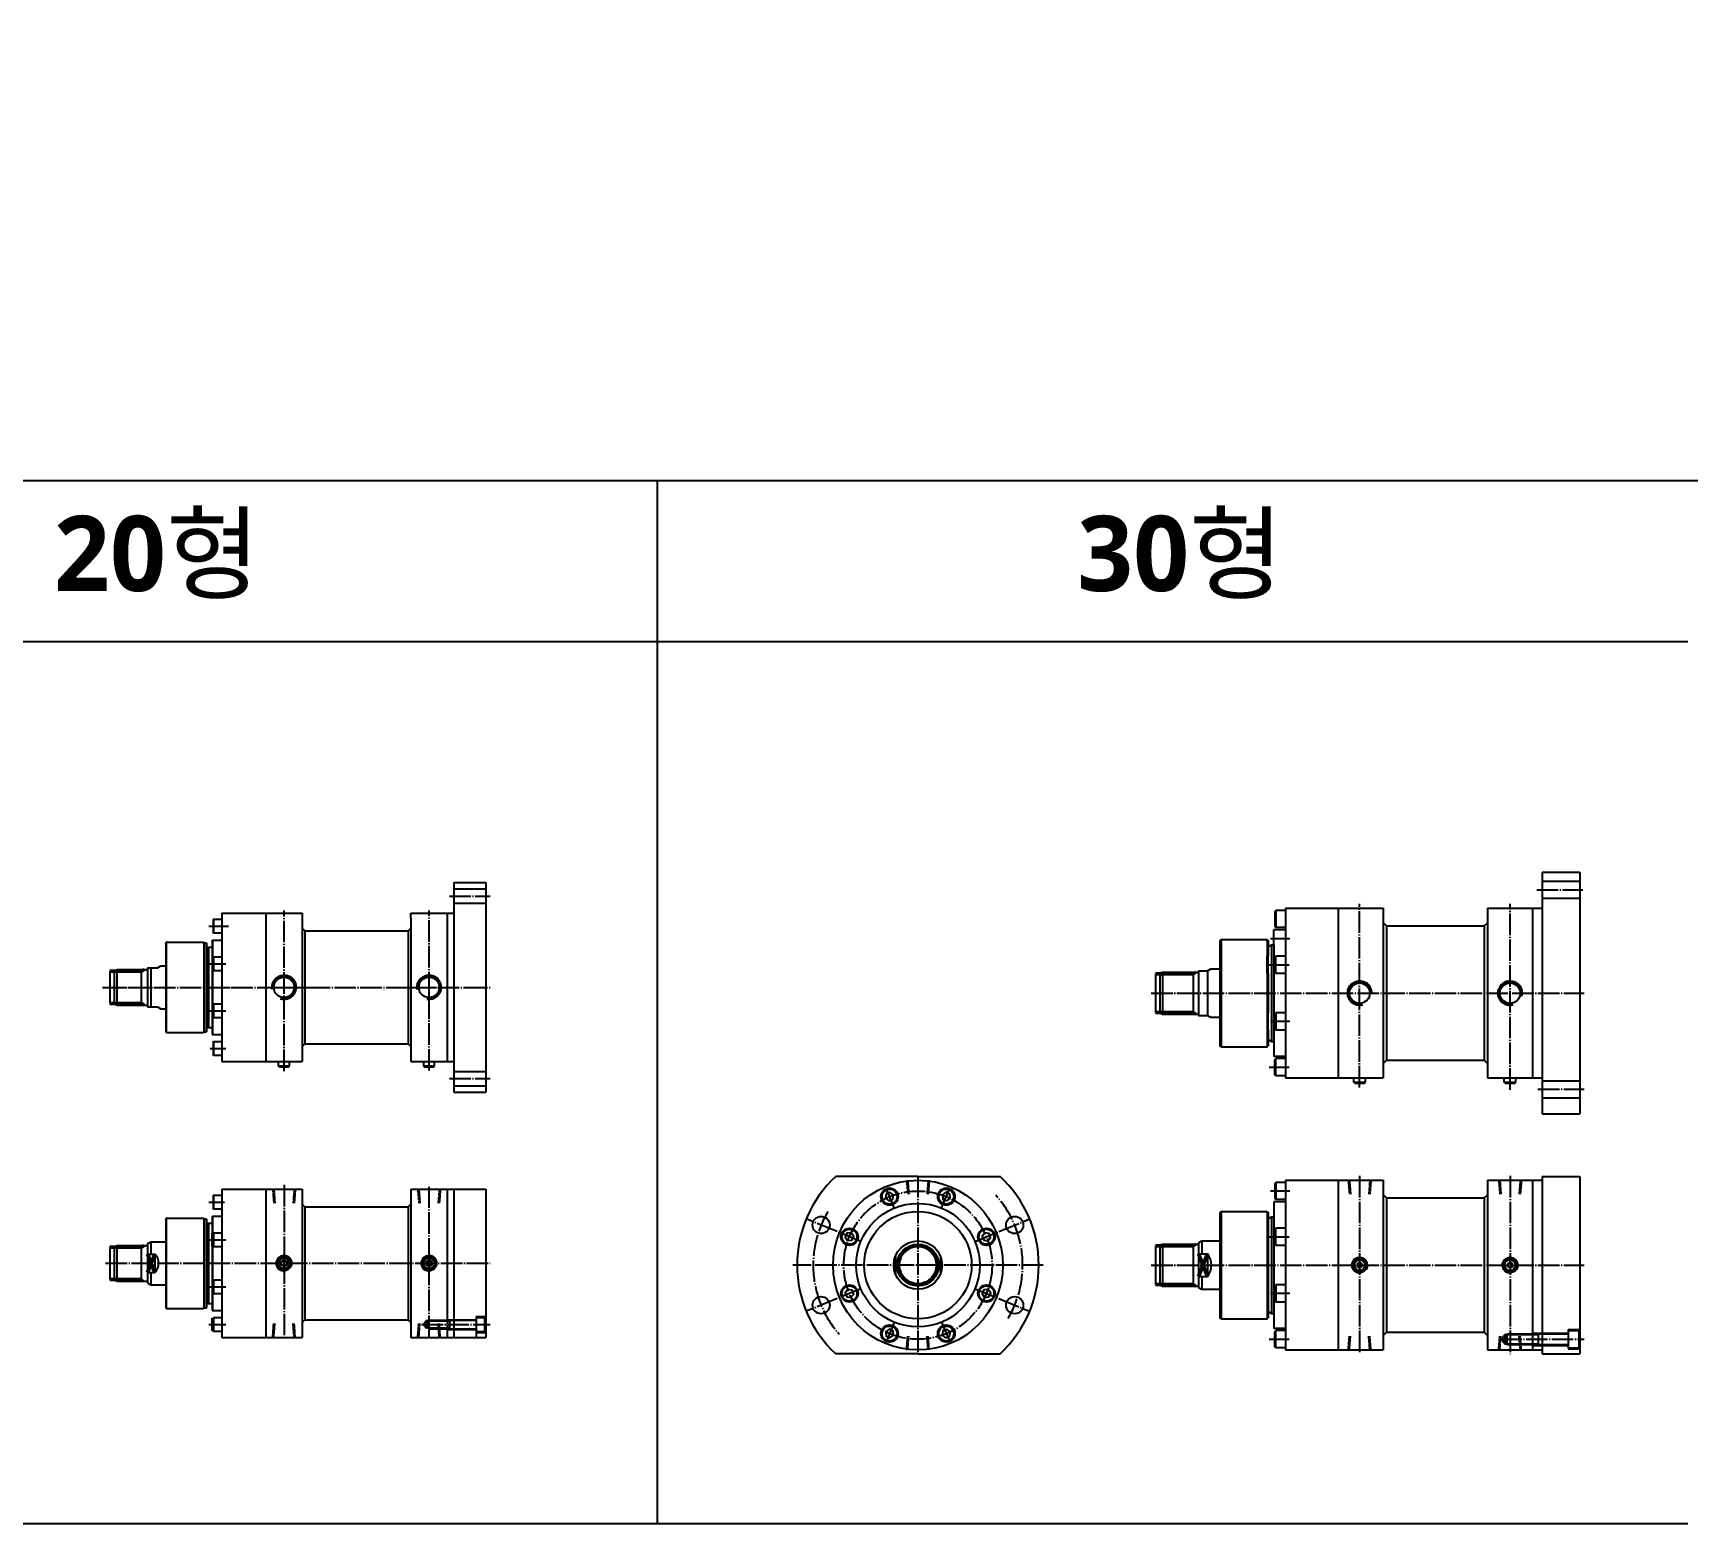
# Model space of a CAD drawing. Extents: x 0 to 5057, y -1057 to 1388.
# Drawn here: x 1242 to 2782, y 0 to 1388 of the extents above; entities that cross this region are included whole.
import ezdxf

# ---------------------------------------------------------------- set-up
doc = ezdxf.new("R2010")
doc.units = 0
doc.header["$PDMODE"] = 1
for name, pattern in [('CENTER', [24, 20, -1.5, 1, -1.5]), ('HIDDEN', [5, 3.5, -1.5]), ('HIDDENX2', [0.75, 0.5, -0.25])]:
    doc.linetypes.add(name, pattern=pattern)
doc.layers.get('0').update_dxf_attribs({"linetype": 'CONTINUOUS'})
doc.layers.get('DEFPOINTS').update_dxf_attribs({"linetype": 'CONTINUOUS'})
for name, color, linetype in [('1', 3, 'CONTINUOUS'), ('3', 2, 'HIDDEN'), ('5', 7, 'CONTINUOUS'), ('HIDDEN', 2, 'HIDDEN'), ('ML', 3, 'CONTINUOUS')]:
    doc.layers.add(name, color=color, linetype=linetype)
doc.layers.add('Thick', color=7, linetype='CONTINUOUS', lineweight=50)
doc.styles.add('문자', font='romans.shx')

msp = doc.modelspace()

# ---------------------------------------------------------------- linework, layer by layer
for p, q in [((5057.3, 971), (0, 971)), ((1822.8, 0), (1822.8, 971)), ((2781.8, 821), (0, 821)), ((2781.8, 0), (0, 0)), ((2781.8, 0), (0, 0))]:
    msp.add_line(p, q)
at = {"layer": '1'}
msp.add_line((2334.8, 251.5), (2334.8, 230.3), dxfattribs=at)
at = {"layer": '3', "color": 2, "linetype": 'HIDDENX2'}
for p, q in [((2646.3, 598.4), (2681.3, 598.4)), ((2646.3, 582.4), (2681.3, 582.4)), ((2646.3, 412.6), (2681.3, 412.6)), ((2646.3, 396.6), (2681.3, 396.6)), ((2054.7, 319.9), (2055.7, 306.9)), ((2055.7, 319.9), (2056.7, 306.9)), ((2074.7, 319.9), (2073.7, 306.9)), ((2075.7, 319.9), (2074.7, 306.9)), ((2465.8, 319.9), (2466.8, 306.9)), ((2466.8, 319.9), (2467.8, 306.9)), ((2485.8, 319.9), (2484.8, 306.9)), ((2486.8, 319.9), (2485.8, 306.9)), ((2605.8, 319.9), (2606.8, 306.9)), ((2606.8, 319.9), (2607.8, 306.9)), ((2625.8, 319.9), (2624.8, 306.9)), ((2626.8, 319.9), (2625.8, 306.9)), ((2054.7, 161.9), (2055.7, 174.9)), ((2055.7, 161.9), (2056.7, 174.9)), ((2074.7, 161.9), (2073.7, 174.9)), ((2075.7, 161.9), (2074.7, 174.9)), ((2465.8, 161.9), (2466.8, 174.9)), ((2466.8, 161.9), (2467.8, 174.9)), ((2485.8, 161.9), (2484.8, 174.9)), ((2486.8, 161.9), (2485.8, 174.9)), ((2605.8, 161.9), (2606.8, 174.9)), ((2606.8, 161.9), (2607.8, 174.9)), ((2608.4, 171.9), (2611.1, 176.2)), ((2608.4, 171.9), (2611.1, 167.7)), ((2611.1, 176.2), (2642.6, 176.2)), ((2611.1, 176.2), (2611.1, 167.7)), ((2612.7, 176.2), (2613.7, 176.9)), ((2612.7, 176.2), (2612.7, 167.7)), ((2613.7, 176.9), (2670.3, 176.9)), ((2613.7, 166.9), (2613.7, 176.9)), ((2625.8, 161.9), (2624.8, 174.9)), ((2626.8, 161.9), (2625.8, 174.9)), ((2637.3, 177.7), (2670.3, 177.7)), ((2642.6, 176.9), (2642.6, 166.9)), ((2642.6, 176.2), (2643.9, 176.9)), ((2670.3, 180.9), (2670.3, 162.9)), ((2670.3, 180.9), (2681.3, 180.9)), ((2670.3, 179.9), (2680.3, 179.9)), ((2680.3, 179.9), (2680.3, 163.9)), ((2611.1, 167.7), (2642.6, 167.7)), ((2612.7, 167.7), (2613.7, 166.9)), ((2613.7, 166.9), (2670.3, 166.9)), ((2637.3, 166.2), (2670.3, 166.2)), ((2642.6, 167.7), (2643.9, 166.9)), ((2670.3, 163.9), (2680.3, 163.9)), ((2670.3, 162.9), (2681.3, 162.9))]:
    msp.add_line(p, q, dxfattribs=at)
at = {"layer": '5'}
for p in [(1685.7, 1387.8), (1942.8, 1261)]:
    msp.add_point(p, dxfattribs=at)
at = {"layer": 'DEFPOINTS', "color": 0, "linetype": 'ByBlock'}
for p in [(1492.2, 568.5), (2014.1, 240.9)]:
    msp.add_point(p, dxfattribs=at)
at = {"layer": 'HIDDEN', "linetype": 'HIDDENX2'}
for p, q in [((1633.2, 591.3), (1663.2, 591.3)), ((1633.2, 577.8), (1663.2, 577.8)), ((1633.2, 421.3), (1663.2, 421.3)), ((1633.2, 407.8), (1663.2, 407.8)), ((1464.7, 311.6), (1465.7, 298.6)), ((1465.7, 311.6), (1466.7, 298.6)), ((1484.7, 311.6), (1483.7, 298.6)), ((1485.7, 311.6), (1484.7, 298.6)), ((1599.7, 311.6), (1600.7, 298.6)), ((1600.7, 311.6), (1601.7, 298.6)), ((1619.7, 311.6), (1618.7, 298.6)), ((1620.7, 311.6), (1619.7, 298.6)), ((1464.7, 173.6), (1465.7, 186.6)), ((1465.7, 173.6), (1466.7, 186.6)), ((1484.7, 173.6), (1483.7, 186.6)), ((1485.7, 173.6), (1484.7, 186.6)), ((1599.7, 173.6), (1600.7, 186.6)), ((1600.7, 173.6), (1601.7, 186.6)), ((1607.2, 188.9), (1604.8, 185.6)), ((1604.8, 185.6), (1607.2, 182.4)), ((1607.2, 188.9), (1607.2, 182.4)), ((1609.1, 188.9), (1607.2, 188.9)), ((1609.1, 188.9), (1609.8, 189.6)), ((1609.1, 188.9), (1609.1, 182.4)), ((1609.1, 188.9), (1629.3, 188.9)), ((1609.8, 189.6), (1654.2, 189.6)), ((1609.8, 189.6), (1609.8, 181.6)), ((1609.8, 189.6), (1609.8, 189.6)), ((1609.8, 189.6), (1609.8, 181.6)), ((1619.7, 173.6), (1618.7, 186.6)), ((1620.7, 173.6), (1619.7, 186.6)), ((1627.2, 190.1), (1654.2, 190.1)), ((1629.3, 188.9), (1630.6, 189.6)), ((1629.3, 188.9), (1629.3, 189.6)), ((1629.3, 188.9), (1629.3, 182.4)), ((1654.2, 193.1), (1654.2, 178.1)), ((1654.2, 193.1), (1663.2, 193.1)), ((1654.2, 192.1), (1661.7, 192.1)), ((1661.7, 192.1), (1662.2, 191.6)), ((1661.7, 192.1), (1661.7, 179.1)), ((1662.2, 191.6), (1662.2, 179.6)), ((1609.1, 182.4), (1607.2, 182.4)), ((1609.1, 182.4), (1629.3, 182.4)), ((1609.1, 182.4), (1609.8, 181.6)), ((1609.8, 181.6), (1654.2, 181.6)), ((1609.8, 181.6), (1609.8, 181.6)), ((1627.2, 181.1), (1654.2, 181.1)), ((1629.3, 182.4), (1630.6, 181.6)), ((1629.3, 182.4), (1629.3, 181.6)), ((1654.2, 179.1), (1661.7, 179.1)), ((1654.2, 178.1), (1663.2, 178.1)), ((1662.2, 179.6), (1661.7, 179.1))]:
    msp.add_line(p, q, dxfattribs=at)
at = {"layer": 'ML'}
for p, q in [((2646.3, 606.6), (2646.3, 381.6)), ((2646.3, 606.6), (2681.3, 606.6)), ((2681.3, 606.6), (2681.3, 381.6)), ((1633.2, 597), (1633.2, 402)), ((1633.2, 597), (1663.2, 597)), ((1663.2, 597), (1663.2, 402)), ((2398.3, 571.1), (2397.3, 570.1)), ((2397.3, 570.1), (2397.3, 556.1)), ((2398.3, 571.1), (2398.3, 555.1)), ((2407.3, 571.1), (2398.3, 571.1)), ((2407.3, 573.1), (2498.3, 573.1)), ((2407.3, 573.1), (2407.3, 415.1)), ((2407.3, 571.1), (2407.3, 555.1)), ((2456.3, 573.1), (2456.3, 415.1)), ((2498.3, 573.1), (2498.3, 415.1)), ((2595.3, 573.1), (2646.3, 573.1)), ((2595.3, 573.1), (2595.3, 415.1)), ((2637.3, 573.1), (2637.3, 415.1)), ((1409.7, 563), (1409.2, 562.5)), ((1409.2, 562.5), (1409.2, 550.5)), ((1409.7, 563), (1409.7, 550)), ((1409.7, 563), (1417.2, 563)), ((1417.2, 568.5), (1492.2, 568.5)), ((1417.2, 568.5), (1417.2, 543.5)), ((1417.2, 564), (1417.2, 543.5)), ((1458.2, 568.5), (1458.2, 430.5)), ((1492.2, 568.5), (1492.2, 430.5)), ((1494.7, 552), (1492.2, 554.5)), ((1593.2, 554.5), (1590.7, 552)), ((1593.2, 568.5), (1633.2, 568.5)), ((1593.2, 564), (1593.2, 568.5)), ((1593.2, 564), (1593.2, 435)), ((1593.2, 564), (1593.2, 435)), ((1627.2, 568.5), (1627.2, 430.5)), ((1627.2, 564), (1627.2, 435)), ((2397.3, 556.1), (2398.3, 555.1)), ((2407.3, 555.1), (2398.3, 555.1)), ((2501.3, 556.6), (2498.3, 559.6)), ((2501.3, 556.6), (2592.3, 556.6)), ((2501.3, 556.6), (2501.3, 431.6)), ((2592.3, 556.6), (2595.3, 559.6)), ((2592.3, 556.6), (2592.3, 431.6)), ((1365.7, 541.5), (1365.2, 541)), ((1365.2, 541), (1365.2, 458)), ((1365.2, 540.5), (1365.2, 541)), ((1365.7, 457.5), (1365.7, 541.5)), ((1365.7, 541.5), (1400.2, 541.5)), ((1366.2, 541.5), (1365.7, 541.5)), ((1400.2, 541.5), (1400.7, 541)), ((1400.7, 541), (1400.7, 458)), ((1400.7, 541), (1402.7, 541)), ((1402.7, 541), (1402.7, 458)), ((1402.7, 541), (1403.2, 540.5)), ((1403.2, 540.5), (1403.2, 458.5)), ((1408.2, 543), (1408.7, 543.5)), ((1408.2, 543), (1408.2, 462)), ((1408.2, 543), (1408.2, 462)), ((1408.2, 543), (1408.2, 456)), ((1408.7, 543.5), (1417.2, 543.5)), ((1408.7, 543.5), (1408.7, 455.5)), ((1409.7, 550), (1409.2, 550.5)), ((1417.2, 550), (1409.7, 550)), ((1417.2, 543.5), (1417.2, 455.5)), ((1417.2, 543.5), (1417.2, 455.5)), ((1494.7, 552), (1494.7, 447)), ((1494.7, 552), (1590.7, 552)), ((1590.7, 552), (1590.7, 447)), ((2347.3, 544.1), (2346.3, 543.1)), ((2346.3, 543.1), (2346.3, 445.1)), ((2347.3, 544.1), (2347.3, 444.1)), ((2347.3, 544.1), (2390.3, 544.1)), ((2390.3, 544.1), (2390.3, 528.5)), ((2390.3, 544.1), (2391.3, 543.1)), ((2391.3, 543.1), (2391.3, 528.5)), ((2391.3, 537.4), (2394.3, 539.1)), ((2394.3, 539.1), (2394.3, 528.5)), ((2394.3, 539.1), (2396.3, 539.1)), ((2407.3, 553.1), (2396.3, 553.1)), ((2396.3, 539.1), (2396.3, 553.1)), ((2396.3, 539.1), (2396.3, 435.1)), ((1403.2, 536), (1404.9, 537)), ((1404.9, 537), (1404.9, 462)), ((1404.9, 537), (1408.2, 537)), ((1409.7, 527.8), (1409.2, 527.3)), ((1409.2, 527.3), (1409.2, 515.3)), ((1409.7, 527.8), (1409.7, 514.8)), ((1409.7, 527.8), (1417.2, 527.8)), ((2390.3, 512.5), (2390.3, 528.5)), ((2391.3, 512.5), (2391.3, 528.5)), ((2394.3, 528.5), (2394.3, 512.5)), ((2397.3, 527.5), (2398.3, 528.5)), ((2397.3, 513.5), (2397.3, 527.5)), ((2398.3, 512.5), (2398.3, 528.5)), ((2407.3, 528.5), (2398.3, 528.5)), ((1313.2, 514.5), (1313.2, 484.5)), ((1313.2, 514.5), (1317.2, 514.5)), ((1313.2, 514.5), (1317.2, 514.5)), ((1317.2, 514.5), (1319.8, 516)), ((1317.2, 514.5), (1317.2, 484.5)), ((1319.8, 516), (1348.2, 516)), ((1319.8, 483), (1319.8, 516)), ((1342.5, 483), (1342.5, 516)), ((1348.2, 517.8), (1348.2, 481.3)), ((1348.2, 517.8), (1357.5, 517.8)), ((1351.2, 517.8), (1351.2, 481.3)), ((1357.5, 517.8), (1360.5, 519.5)), ((1360.5, 519.5), (1365.2, 519.5)), ((1409.7, 514.8), (1409.2, 515.3)), ((1417.2, 514.8), (1409.7, 514.8)), ((2286.3, 512.1), (2286.3, 476.1)), ((2286.3, 512.1), (2290.3, 512.1)), ((2290.3, 512.1), (2292.9, 513.6)), ((2290.3, 512.1), (2290.3, 476.1)), ((2292.9, 513.6), (2292.9, 474.6)), ((2292.9, 513.6), (2326.3, 513.6)), ((2321.5, 513.6), (2321.5, 474.6)), ((2326.3, 514.9), (2326.3, 473.3)), ((2326.3, 514.9), (2334.8, 514.9)), ((2334.8, 514.9), (2337.8, 516.6)), ((2334.8, 514.9), (2334.8, 473.3)), ((2337.8, 516.6), (2346.3, 516.6)), ((2390.3, 512.5), (2390.3, 475.7)), ((2391.3, 512.5), (2391.3, 475.7)), ((2394.3, 512.5), (2394.3, 475.7)), ((2398.3, 512.5), (2397.3, 513.5)), ((2407.3, 512.5), (2398.3, 512.5)), ((1313.2, 484.5), (1317.2, 484.5)), ((1313.2, 484.5), (1317.2, 484.5)), ((1317.2, 484.5), (1319.8, 483)), ((1319.8, 483), (1348.2, 483)), ((1348.2, 481.3), (1357.5, 481.3)), ((1357.5, 481.3), (1360.5, 479.5)), ((1360.5, 479.5), (1365.2, 479.5)), ((1409.2, 483.7), (1409.7, 484.2)), ((1409.2, 483.7), (1409.2, 471.7)), ((1409.7, 484.2), (1409.7, 471.2)), ((1409.7, 484.2), (1417.2, 484.2)), ((1403.2, 463), (1404.9, 462)), ((1409.7, 471.2), (1409.2, 471.7)), ((1417.2, 471.2), (1409.7, 471.2)), ((2286.3, 476.1), (2290.3, 476.1)), ((2290.3, 476.1), (2292.9, 474.6)), ((2292.9, 474.6), (2326.3, 474.6)), ((2326.3, 473.3), (2334.8, 473.3)), ((2334.8, 473.3), (2337.8, 471.6)), ((2337.8, 471.6), (2346.3, 471.6)), ((2390.3, 475.7), (2390.3, 459.7)), ((2391.3, 459.7), (2391.3, 475.7)), ((2394.3, 475.7), (2394.3, 459.7)), ((2398.3, 475.7), (2397.3, 474.7)), ((2397.3, 474.7), (2397.3, 460.7)), ((2407.3, 475.7), (2398.3, 475.7)), ((2398.3, 475.7), (2398.3, 459.7)), ((1365.2, 458.5), (1365.2, 458)), ((1365.2, 458), (1365.7, 457.5)), ((1365.7, 457.5), (1400.2, 457.5)), ((1366.2, 457.5), (1365.7, 457.5)), ((1400.2, 457.5), (1400.7, 458)), ((1400.7, 458), (1402.7, 458)), ((1402.7, 458), (1403.2, 458.5)), ((1404.9, 462), (1408.2, 462)), ((1408.2, 456), (1408.7, 455.5)), ((1408.7, 455.5), (1417.2, 455.5)), ((1409.2, 448.5), (1409.7, 449)), ((1409.2, 448.5), (1409.2, 436.5)), ((1409.7, 449), (1409.7, 436)), ((1409.7, 449), (1417.2, 449)), ((1417.2, 455.5), (1417.2, 430.5)), ((1492.2, 444.5), (1494.7, 447)), ((1494.7, 447), (1590.7, 447)), ((1593.2, 444.5), (1590.7, 447)), ((1590.7, 447), (1590.7, 447)), ((2390.3, 459.7), (2390.3, 444.1)), ((2391.3, 459.7), (2391.3, 445.1)), ((2391.3, 450.8), (2394.3, 449.1)), ((2394.3, 459.7), (2394.3, 449.1)), ((2394.3, 449.1), (2396.3, 449.1)), ((2397.3, 460.7), (2398.3, 459.7)), ((2407.3, 459.7), (2398.3, 459.7)), ((1409.7, 436), (1409.2, 436.5)), ((1417.2, 436), (1409.7, 436)), ((1593.2, 435), (1593.2, 430.5)), ((2347.3, 444.1), (2346.3, 445.1)), ((2347.3, 444.1), (2390.3, 444.1)), ((2390.3, 444.1), (2391.3, 445.1)), ((2407.3, 435.1), (2396.3, 435.1)), ((2397.3, 432.1), (2398.3, 433.1)), ((2397.3, 418.1), (2397.3, 432.1)), ((2398.3, 417.1), (2398.3, 433.1)), ((2407.3, 433.1), (2398.3, 433.1)), ((2501.3, 431.6), (2498.3, 428.6)), ((2501.3, 431.6), (2592.3, 431.6)), ((2592.3, 431.6), (2595.3, 428.6)), ((1417.2, 430.5), (1492.2, 430.5)), ((1470.2, 426), (1470.2, 430.5)), ((1470.2, 430.5), (1480.2, 430.5)), ((1470.7, 425.5), (1470.2, 426)), ((1480.2, 426), (1470.2, 426)), ((1470.7, 425.5), (1479.7, 425.5)), ((1479.7, 425.5), (1480.2, 426)), ((1480.2, 426), (1480.2, 430.5)), ((1593.2, 430.5), (1633.2, 430.5)), ((1605.2, 426), (1605.2, 430.5)), ((1605.2, 430.5), (1615.2, 430.5)), ((1605.2, 426), (1605.7, 425.5)), ((1615.2, 426), (1605.2, 426)), ((1605.7, 425.5), (1614.7, 425.5)), ((1614.7, 425.5), (1615.2, 426)), ((1615.2, 426), (1615.2, 430.5)), ((2398.3, 417.1), (2397.3, 418.1)), ((2407.3, 417.1), (2398.3, 417.1)), ((1633.2, 402), (1663.2, 402)), ((2407.3, 415.1), (2498.3, 415.1)), ((2470.8, 411.3), (2470.8, 415.1)), ((2471.8, 410.3), (2470.8, 411.3)), ((2470.8, 411.3), (2481.8, 411.3)), ((2471.8, 410.3), (2480.8, 410.3)), ((2480.8, 410.3), (2481.8, 411.3)), ((2481.8, 411.3), (2481.8, 415.1)), ((2595.3, 415.1), (2646.3, 415.1)), ((2610.8, 411.3), (2610.8, 415.1)), ((2611.8, 410.3), (2610.8, 411.3)), ((2610.8, 411.3), (2621.8, 411.3)), ((2611.8, 410.3), (2620.8, 410.3)), ((2620.8, 410.3), (2621.8, 411.3)), ((2621.8, 411.3), (2621.8, 415.1)), ((2646.3, 381.6), (2681.3, 381.6)), ((2065.2, 323.4), (1988.7, 323.4)), ((2065.2, 323.4), (2141.7, 323.4)), ((2646.3, 323.4), (2646.3, 158.4)), ((2646.3, 323.4), (2681.3, 323.4)), ((2681.3, 323.4), (2681.3, 158.4)), ((1417.2, 311.6), (1417.2, 286.6)), ((1417.2, 311.6), (1492.2, 311.6)), ((1458.2, 311.6), (1458.2, 173.6)), ((1492.2, 311.6), (1492.2, 173.6)), ((1593.2, 311.6), (1663.2, 311.6)), ((1593.2, 311.6), (1593.2, 173.6)), ((1627.2, 311.6), (1627.2, 173.6)), ((1633.2, 311.6), (1633.2, 173.6)), ((1663.2, 311.6), (1663.2, 178.1)), ((2398.3, 317.9), (2397.3, 316.9)), ((2397.3, 316.9), (2397.3, 302.9)), ((2407.3, 317.9), (2398.3, 317.9)), ((2398.3, 317.9), (2398.3, 301.9)), ((2407.3, 319.9), (2498.3, 319.9)), ((2407.3, 319.9), (2407.3, 180.9)), ((2456.3, 319.9), (2456.3, 161.9)), ((2498.3, 319.9), (2498.3, 161.9)), ((2595.3, 319.9), (2646.3, 319.9)), ((2595.3, 319.9), (2595.3, 161.9)), ((2596.3, 319.9), (2600.7, 319.9)), ((2637.3, 319.9), (2637.3, 161.9)), ((1409.7, 306.1), (1409.2, 305.6)), ((1409.2, 305.6), (1409.2, 293.6)), ((1409.7, 293.1), (1409.2, 293.6)), ((1409.7, 306.1), (1417.2, 306.1)), ((1409.7, 306.1), (1409.7, 293.1)), ((1417.2, 293.1), (1409.7, 293.1)), ((1494.7, 295.1), (1492.2, 297.6)), ((1494.7, 295.1), (1590.7, 295.1)), ((1494.7, 295.1), (1494.7, 190.1)), ((1593.2, 297.6), (1590.7, 295.1)), ((1590.7, 295.1), (1590.7, 190.1)), ((1593.2, 307.1), (1593.2, 178.1)), ((2396.3, 299.9), (2396.3, 181.9)), ((2407.3, 299.9), (2396.3, 299.9)), ((2397.3, 302.9), (2398.3, 301.9)), ((2407.3, 301.9), (2398.3, 301.9)), ((2501.3, 303.4), (2498.3, 306.4)), ((2501.3, 303.4), (2582.5, 303.4)), ((2501.3, 303.4), (2501.3, 178.4)), ((2582.5, 303.4), (2592.3, 303.4)), ((2592.3, 303.4), (2595.3, 306.4)), ((2592.3, 303.4), (2592.3, 178.4)), ((1365.7, 284.6), (1365.2, 284.1)), ((1365.2, 284.1), (1365.2, 201.1)), ((1365.2, 283.6), (1365.2, 284.1)), ((1365.7, 284.6), (1400.2, 284.6)), ((1366.2, 284.6), (1365.7, 284.6)), ((1365.7, 200.6), (1365.7, 284.6)), ((1400.2, 284.6), (1400.7, 284.1)), ((1400.7, 284.1), (1400.7, 201.1)), ((1400.7, 284.1), (1402.7, 284.1)), ((1402.7, 284.1), (1403.2, 283.6)), ((1402.7, 284.1), (1402.7, 201.1)), ((1403.2, 283.6), (1403.2, 201.6)), ((1403.2, 279.1), (1404.9, 280.1)), ((1404.9, 280.1), (1408.2, 280.1)), ((1404.9, 280.1), (1404.9, 205.1)), ((1408.2, 286.1), (1408.7, 286.6)), ((1408.2, 286.1), (1408.2, 199.1)), ((1408.7, 286.6), (1417.2, 286.6)), ((1408.7, 286.6), (1408.7, 198.6)), ((1417.2, 286.6), (1417.2, 198.6)), ((2347.3, 290.9), (2346.3, 289.9)), ((2346.3, 289.9), (2346.3, 191.9)), ((2347.3, 290.9), (2390.3, 290.9)), ((2347.3, 290.9), (2347.3, 190.9)), ((2390.3, 290.9), (2391.3, 289.9)), ((2390.3, 290.9), (2390.3, 275.3)), ((2391.3, 289.9), (2391.3, 275.3)), ((2391.3, 284.2), (2394.3, 285.9)), ((2394.3, 285.9), (2396.3, 285.9)), ((2394.3, 285.9), (2394.3, 275.3)), ((1348.2, 260.9), (1351.2, 262.6)), ((1351.2, 262.6), (1365.2, 262.6)), ((1351.2, 262.6), (1351.2, 251.2)), ((1408.2, 258.4), (1408.2, 270.4)), ((1408.7, 270.9), (1408.7, 257.9)), ((1409.7, 270.9), (1409.2, 270.4)), ((1409.2, 270.4), (1409.2, 258.4)), ((1409.7, 270.9), (1409.7, 257.9)), ((1409.7, 270.9), (1417.2, 270.9)), ((2326.3, 261.7), (2329.3, 263.4)), ((2329.3, 263.4), (2346.3, 263.4)), ((2329.3, 263.4), (2329.3, 251.5)), ((2390.3, 275.3), (2390.3, 259.3)), ((2391.3, 275.3), (2391.3, 259.3)), ((2394.3, 275.3), (2394.3, 259.3)), ((2397.3, 274.3), (2398.3, 275.3)), ((2397.3, 260.3), (2397.3, 274.3)), ((2398.3, 259.3), (2398.3, 275.3)), ((2407.3, 275.3), (2398.3, 275.3)), ((1313.2, 257.6), (1313.2, 227.6)), ((1313.2, 257.6), (1317.2, 257.6)), ((1313.2, 257.6), (1317.2, 257.6)), ((1317.2, 257.6), (1319.8, 259.1)), ((1317.2, 257.6), (1317.2, 227.6)), ((1319.8, 259.1), (1348.2, 259.1)), ((1319.8, 226.1), (1319.8, 259.1)), ((1342.5, 226.1), (1342.5, 259.1)), ((1348.2, 260.9), (1348.2, 224.4)), ((1348.2, 251.2), (1355.1, 251.2)), ((1355.1, 251.2), (1355.1, 234.1)), ((1408.7, 257.9), (1408.2, 258.4)), ((1409.7, 257.9), (1409.2, 258.4)), ((1417.2, 257.9), (1409.7, 257.9)), ((2044.2, 249), (2044.2, 232.9)), ((2086.2, 249), (2086.2, 232.9)), ((2286.3, 258.9), (2286.3, 222.9)), ((2286.3, 258.9), (2290.3, 258.9)), ((2290.3, 258.9), (2292.9, 260.4)), ((2290.3, 258.9), (2290.3, 222.9)), ((2292.9, 260.4), (2326.3, 260.4)), ((2292.9, 260.4), (2292.9, 221.4)), ((2321.5, 260.4), (2321.5, 221.4)), ((2326.3, 261.7), (2326.3, 220.2)), ((2326.3, 251.5), (2334.8, 251.5)), ((2390.3, 259.3), (2390.3, 222.5)), ((2391.3, 259.3), (2391.3, 222.5)), ((2394.3, 259.3), (2394.3, 222.5)), ((2398.3, 259.3), (2397.3, 260.3)), ((2407.3, 259.3), (2398.3, 259.3)), ((1348.2, 234.1), (1355.1, 234.1)), ((1351.2, 234.1), (1351.2, 222.6)), ((1477.7, 244.1), (1477.7, 241.2)), ((1612.7, 244.1), (1612.7, 241.2)), ((1313.2, 227.6), (1317.2, 227.6)), ((1313.2, 227.6), (1317.2, 227.6)), ((1317.2, 227.6), (1319.8, 226.1)), ((1319.8, 226.1), (1348.2, 226.1)), ((1348.2, 224.4), (1351.2, 222.6)), ((1351.2, 222.6), (1365.2, 222.6)), ((1409.7, 227.3), (1409.2, 226.8)), ((1409.2, 226.8), (1409.2, 214.8)), ((1409.7, 227.3), (1409.7, 214.3)), ((1409.7, 227.3), (1417.2, 227.3)), ((2286.3, 222.9), (2290.3, 222.9)), ((2290.3, 222.9), (2292.9, 221.4)), ((2292.9, 221.4), (2326.3, 221.4)), ((2326.3, 230.3), (2334.8, 230.3)), ((2326.3, 220.2), (2329.3, 218.4)), ((2329.3, 230.3), (2329.3, 218.4)), ((2329.3, 218.4), (2346.3, 218.4)), ((2390.3, 222.5), (2390.3, 206.5)), ((2391.3, 222.5), (2391.3, 206.5)), ((2394.3, 222.5), (2394.3, 206.5)), ((2398.3, 222.5), (2397.3, 221.5)), ((2397.3, 221.5), (2397.3, 207.5)), ((2407.3, 222.5), (2398.3, 222.5)), ((2398.3, 222.5), (2398.3, 206.5)), ((1365.2, 201.6), (1365.2, 201.1)), ((1365.2, 201.1), (1365.7, 200.6)), ((1365.7, 200.6), (1400.2, 200.6)), ((1366.2, 200.6), (1365.7, 200.6)), ((1400.2, 200.6), (1400.7, 201.1)), ((1400.7, 201.1), (1402.7, 201.1)), ((1402.7, 201.1), (1403.2, 201.6)), ((1403.2, 206.1), (1404.9, 205.1)), ((1404.9, 205.1), (1408.2, 205.1)), ((1409.7, 214.3), (1409.2, 214.8)), ((1417.2, 214.3), (1409.7, 214.3)), ((2390.3, 206.5), (2390.3, 190.9)), ((2391.3, 206.5), (2391.3, 191.9)), ((2394.3, 206.5), (2394.3, 195.9)), ((2397.3, 207.5), (2398.3, 206.5)), ((2407.3, 206.5), (2398.3, 206.5)), ((1408.2, 199.1), (1408.7, 198.6)), ((1408.2, 179.6), (1408.2, 191.6)), ((1408.7, 198.6), (1417.2, 198.6)), ((1409.7, 192.1), (1409.2, 191.6)), ((1409.2, 191.6), (1409.2, 179.6)), ((1409.7, 192.1), (1409.7, 179.1)), ((1409.7, 192.1), (1417.2, 192.1)), ((1417.2, 198.6), (1417.2, 173.6)), ((1492.2, 187.6), (1494.7, 190.1)), ((1494.7, 190.1), (1590.7, 190.1)), ((1593.2, 187.6), (1590.7, 190.1)), ((2347.3, 190.9), (2346.3, 191.9)), ((2347.3, 190.9), (2390.3, 190.9)), ((2390.3, 190.9), (2391.3, 191.9)), ((2391.3, 197.7), (2394.3, 195.9)), ((2394.3, 195.9), (2396.3, 195.9)), ((1409.7, 179.1), (1409.2, 179.6)), ((1417.2, 179.1), (1409.7, 179.1)), ((1417.2, 173.6), (1492.2, 173.6)), ((1593.2, 173.6), (1663.2, 173.6)), ((1654.2, 178.1), (1654.2, 173.6)), ((1663.2, 178.1), (1663.2, 173.6)), ((2407.3, 181.9), (2396.3, 181.9)), ((2397.3, 178.9), (2398.3, 179.9)), ((2397.3, 164.9), (2397.3, 178.9)), ((2398.3, 163.9), (2398.3, 179.9)), ((2407.3, 179.9), (2398.3, 179.9)), ((2407.3, 180.9), (2407.3, 161.9)), ((2501.3, 178.4), (2498.3, 175.4)), ((2501.3, 178.4), (2582.5, 178.4)), ((2582.5, 178.4), (2592.3, 178.4)), ((2595.3, 175.4), (2592.3, 178.4)), ((2065.2, 158.4), (1988.7, 158.4)), ((2065.2, 158.4), (2141.7, 158.4)), ((2398.3, 163.9), (2397.3, 164.9)), ((2407.3, 163.9), (2398.3, 163.9)), ((2407.3, 161.9), (2498.3, 161.9)), ((2595.3, 161.9), (2646.3, 161.9)), ((2646.3, 158.4), (2681.3, 158.4))]:
    msp.add_line(p, q, dxfattribs=at)
at = {"layer": 'ML', "color": 1, "linetype": 'CENTER'}
for p, q in [((2641.2, 590.4), (2684.2, 590.4)), ((1475.2, 421.5), (1475.2, 571.1)), ((1610.2, 422), (1610.2, 571.1)), ((1629.2, 584.5), (1667.2, 584.5)), ((2476.3, 406.3), (2476.3, 577.1)), ((2616.3, 404.1), (2616.3, 577.1)), ((1405.2, 556.5), (1417.2, 556.5)), ((1417.2, 556.5), (1423.6, 556.5)), ((1417.2, 556.5), (1421.2, 556.5)), ((2411.3, 544.7), (2393.3, 544.6)), ((1405.2, 521.3), (1417.2, 521.3)), ((1417.2, 521.3), (1421.2, 521.3)), ((2392.1, 520.5), (2410.8, 520.5)), ((1306.2, 499.5), (1667.2, 499.5)), ((1306.2, 499.5), (1667.2, 499.5)), ((1309.2, 499.5), (1343.1, 499.5)), ((1404.2, 499.5), (1432.2, 499.5)), ((1460.2, 499.5), (1504.6, 499.5)), ((1462.2, 499.5), (1490.2, 499.5)), ((1597.2, 499.5), (1625.2, 499.5)), ((1610.2, 491), (1610.2, 508)), ((2282.3, 494.1), (2685.3, 494.1)), ((1405.2, 477.7), (1417.2, 477.7)), ((1417.2, 477.7), (1421.2, 477.7)), ((2411.3, 467.7), (2393.3, 467.7)), ((1406.6, 442.5), (1417.2, 442.5)), ((1417.2, 442.5), (1421.2, 442.5)), ((2392.1, 425.1), (2410.8, 425.1)), ((1629.2, 414.5), (1667.2, 414.5)), ((2642.3, 404.6), (2685.3, 404.6)), ((2065.2, 323.9), (2065.2, 157.9)), ((2476.3, 323.9), (2476.3, 158.4)), ((2616.3, 323.9), (2616.3, 157.9)), ((1475.2, 315.6), (1475.2, 171.6)), ((1610.2, 174.1), (1610.2, 313.7)), ((2043.2, 294.1), (2035, 313.9)), ((2087.2, 294.1), (2095.5, 313.9)), ((2411.3, 309.9), (2393.3, 309.9)), ((1405.2, 299.6), (1419.9, 299.6)), ((2012.1, 262.9), (1961.3, 284)), ((2118.4, 262.9), (2169.2, 284)), ((1405.2, 264.4), (1417.2, 264.4)), ((1417.2, 264.4), (1421.2, 264.4)), ((2392.1, 267.3), (2410.8, 267.3)), ((1475.2, 234.1), (1475.2, 251.1)), ((1309.2, 242.6), (1667.2, 242.6)), ((2181.7, 240.9), (1948.7, 240.9)), ((2282.3, 240.9), (2685.3, 240.9)), ((1405.2, 220.8), (1417.2, 220.8)), ((1417.2, 220.8), (1421.2, 220.8)), ((2012.1, 218.9), (1961.3, 197.9)), ((2118.4, 218.9), (2169.2, 197.9)), ((2411.3, 214.5), (2393.3, 214.5)), ((1405.2, 185.6), (1417.2, 185.6)), ((1417.2, 185.6), (1421.2, 185.6)), ((1603.2, 185.6), (1667.2, 185.6)), ((2043.2, 187.8), (2035, 168)), ((2087.2, 187.8), (2095.5, 168)), ((2392.1, 171.9), (2410.8, 171.9)), ((2607.2, 171.9), (2685.3, 171.9))]:
    msp.add_line(p, q, dxfattribs=at)
at = {"layer": 'ML', "color": 4}
for p, q in [((1409.7, 484.2), (1409.7, 471.2)), ((1409.7, 484.2), (1417.2, 484.2)), ((1409.7, 471.2), (1409.2, 471.7)), ((1417.2, 471.2), (1409.7, 471.2))]:
    msp.add_line(p, q, dxfattribs=at)
at = {"layer": 'ML', "color": 2}
msp.add_line((1342.5, 227.6), (1345.1, 226.1), dxfattribs=at)
at = {"layer": 'ML'}
for points in [[(2042.6, 306.1), (2039.5, 308.6), (2035.7, 307.2), (2035.1, 303.3), (2038.2, 300.7), (2041.9, 302.2)], [(2095.3, 303), (2094.9, 307), (2091.2, 308.7), (2088, 306.3), (2088.4, 302.3), (2092, 300.7)], [(2003.1, 271), (1999.1, 270.6), (1997.5, 266.9), (1999.8, 263.7), (2003.8, 264.1), (2005.5, 267.7)], [(2130.4, 263.6), (2132.9, 266.7), (2131.5, 270.4), (2127.6, 271.1), (2125, 268), (2126.4, 264.2)], [(1477.7, 244.1), (1475.2, 245.5), (1472.7, 244.1), (1472.7, 241.2), (1475.2, 239.8), (1477.7, 241.2)], [(1477.7, 241.2), (1475.2, 239.8), (1472.7, 241.2), (1472.7, 244.1), (1475.2, 245.5), (1477.7, 244.1)], [(1612.7, 244.1), (1610.2, 245.5), (1607.7, 244.1), (1607.7, 241.2), (1610.2, 239.8), (1612.7, 241.2)], [(1612.7, 241.2), (1610.2, 239.8), (1607.7, 241.2), (1607.7, 244.1), (1610.2, 245.5), (1612.7, 244.1)], [(2476.3, 238.4), (2478.5, 239.7), (2478.5, 242.2), (2476.3, 243.4), (2474.1, 242.2), (2474.1, 239.7)], [(2616.3, 238.4), (2618.5, 239.7), (2618.5, 242.2), (2616.3, 243.4), (2614.1, 242.2), (2614.1, 239.7)], [(2000.1, 218.3), (1997.5, 215.2), (1999, 211.4), (2002.9, 210.8), (2005.4, 213.9), (2004, 217.6)], [(2127.3, 210.9), (2131.3, 211.3), (2133, 214.9), (2130.6, 218.2), (2126.6, 217.8), (2125, 214.1)], [(2035.2, 178.8), (2035.6, 174.8), (2039.2, 173.2), (2042.5, 175.6), (2042.1, 179.5), (2038.4, 181.2)], [(2087.9, 175.8), (2091, 173.2), (2094.7, 174.7), (2095.4, 178.6), (2092.3, 181.1), (2088.5, 179.7)]]:
    msp.add_lwpolyline(points, close=True, dxfattribs=at)
for centre, radius in [((1475.2, 499.5), 9.5), ((1610.2, 499.5), 9.5), ((2476.3, 494.1), 9.5), ((2616.3, 494.1), 9.5), ((2065.2, 240.9), 79), ((2038.8, 304.7), 8), ((2038.8, 304.7), 7), ((2091.6, 304.7), 8), ((2091.6, 304.7), 7), ((2065.2, 240.9), 57.5), ((1975.1, 278.2), 8), ((2065.2, 240.9), 50), ((2155.3, 278.2), 8), ((2001.5, 267.3), 8), ((2001.5, 267.3), 7), ((2065.2, 240.9), 22.5), ((2129, 267.3), 8), ((2129, 267.3), 7), ((1475.2, 242.6), 7), ((1475.2, 242.6), 7), ((1475.2, 242.6), 5.5), ((1475.2, 242.6), 5.5), ((1475.2, 242.6), 5), ((1475.2, 242.6), 5), ((1610.2, 242.6), 7), ((1610.2, 242.6), 7), ((1610.2, 242.6), 5.5), ((1610.2, 242.6), 5.5), ((1610.2, 242.6), 5), ((1610.2, 242.6), 5), ((2065.2, 240.9), 19.5), ((2476.3, 240.9), 7), ((2476.3, 240.9), 5.5), ((2616.3, 240.9), 7), ((2616.3, 240.9), 5.5), ((2476.3, 240.9), 5), ((2616.3, 240.9), 5), ((2001.5, 214.5), 8), ((2001.5, 214.5), 7), ((2129, 214.5), 8), ((2129, 214.5), 7), ((1975.1, 203.6), 8), ((2155.3, 203.6), 8), ((2038.8, 177.2), 8), ((2091.6, 177.2), 8), ((2038.8, 177.2), 7), ((2091.6, 177.2), 7)]:
    msp.add_circle(centre, radius, dxfattribs=at)
at = {"layer": 'ML', "color": 1, "linetype": 'CENTER'}
msp.add_circle((2065.2, 240.9), 69, dxfattribs=at)
at = {"layer": 'ML'}
for centre, radius, start, end in [((2065.2, 240.9), 112.5, 132.8334, 227.1666), ((2065.2, 240.9), 112.5, 312.8334, 47.1666), ((1346.7, 242.6), 12, 314.5261, 45.4739), ((2321.2, 240.9), 17.2, 321.9147, 38.0853)]:
    msp.add_arc(centre, radius, start, end, dxfattribs=at)
at = {"layer": 'ML', "color": 1, "linetype": 'CENTER'}
for start, end in [(329.4133, 41.9192), (149.2817, 221.1601)]:
    msp.add_arc((2065.2, 240.9), 97.5, start, end, dxfattribs=at)
at = {"layer": 'ML'}
for p in [(2444, 1235.7), (2444, 1135.7)]:
    msp.add_point(p, dxfattribs=at)
at = {"layer": 'Thick'}
for p, q in [((1313.2, 514.5), (1342.5, 514.5)), ((1342.5, 514.5), (1345.1, 516)), ((2286.3, 512.1), (2321.5, 512.1)), ((2321.5, 512.1), (2324.1, 513.6)), ((1313.2, 484.5), (1342.5, 484.5)), ((1342.5, 484.5), (1345.1, 483)), ((2286.3, 476.1), (2321.5, 476.1)), ((2321.5, 476.1), (2324.1, 474.6)), ((1313.2, 257.6), (1342.5, 257.6)), ((1342.5, 257.6), (1345.1, 259.1)), ((1355.1, 251.2), (1348.2, 234.1)), ((1348.2, 251.2), (1355.1, 234.1)), ((2286.3, 258.9), (2321.5, 258.9)), ((2321.5, 258.9), (2324.1, 260.4)), ((2334.8, 251.5), (2326.3, 230.3)), ((2326.3, 251.5), (2334.8, 230.3)), ((1313.2, 227.6), (1342.5, 227.6)), ((2286.3, 222.9), (2321.5, 222.9)), ((2321.5, 222.9), (2324.1, 221.4))]:
    msp.add_line(p, q, dxfattribs=at)
msp.add_circle((2065.2, 240.9), 18, dxfattribs=at)
for centre, radius, start, end in [((1475.2, 499.5), 10.5, 252.0866, 188.8682), ((1610.2, 499.5), 10.5, 257.858, 191.2292), ((2476.3, 494.1), 10.5, 354.1515, 284.6598), ((2616.3, 494.1), 10.5, 344.359, 283.5354), ((1475.2, 242.6), 6.5, 351.8918, 269.8859), ((1610.2, 242.6), 6.5, 351.8918, 269.8859), ((2476.3, 240.9), 6.5, 326.1623, 283.3946), ((2616.3, 240.9), 6.5, 326.1623, 283.3946)]:
    msp.add_arc(centre, radius, start, end, dxfattribs=at)

# ---------------------------------------------------------------- texts
at = {"char_height": 70, "attachment_point": 1, "style": '문자'}
for s, width, insert in [('{\\fMalgun Gothic|b1|i0|c129|p50;20형}', 270.582, (1261.1, 938.4)), ('{\\fMalgun Gothic|b1|i0|c129|p50;30형}', 246.198, (2213.4, 938.4))]:
    msp.add_mtext_dynamic_manual_height_columns(s, width=width, gutter_width=16, heights=[-92.9], dxfattribs=dict(at, insert=insert))

doc.saveas('drawing.dxf')
